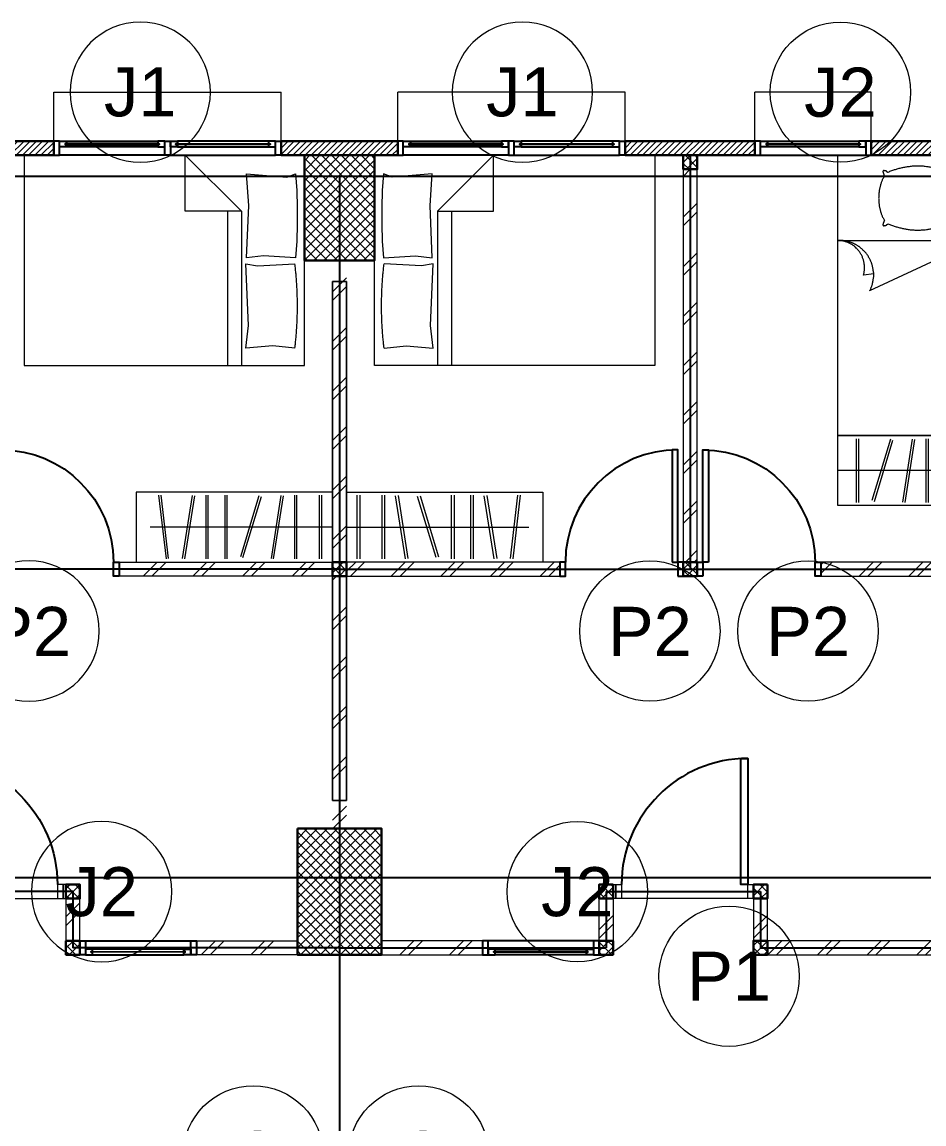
# Model space of a CAD drawing. Header units: millimetres. Extents: x -108 to 357, y -17 to 192.
# Drawn here: x 19.09 to 25.51, y 139.2 to 147.06 of the extents above; entities that cross this region are included whole.
import ezdxf
from ezdxf.enums import TextEntityAlignment as Align

# ---------------------------------------------------------------- set-up
doc = ezdxf.new("R2010")
doc.units = ezdxf.units.MM
for name, color, linetype, lineweight in [('ars', 11, 'Continuous', 0), ('ars @ 1', 11, 'Continuous', 0), ('KACA', 151, 'Continuous', 5), ('KOL', 1, 'Continuous', 30), ('KOLOM', 4, 'Continuous', 9), ('lan', 7, 'Continuous', 15), ('NOT', 7, 'Continuous', 20), ('tem', 5, 'Continuous', 20)]:
    doc.layers.add(name, color=color, linetype=linetype, lineweight=lineweight)
doc.layers.add('as', color=1, linetype='Continuous', plot=False)
doc.layers.add('Kusen', color=30, linetype='Continuous')
doc.styles.add('S', font='simplex', dxfattribs={"width": 0.75})
doc.styles.get("Standard").update_dxf_attribs({"font": 'arial.ttf'})
pattern_1 = [(225, (-504.27873, 382.704584), (0.0220970869, -0.0220970869), [])]
pattern_2 = [(45, (-16.7, 2.05), (-0.1767767, 0.1767767), []), (45, (-16.6375, 2.05), (-0.1767767, 0.1767767), [])]
pattern_3 = [(45, (1560.53095, -401.8532), (-0.176776695, 0.176776695), []), (45, (1560.59345, -401.8532), (-0.176776695, 0.176776695), [])]
pattern_4 = [(45, (1561.08095, -404.5532), (-0.176776695, 0.176776695), []), (45, (1561.14345, -404.5532), (-0.176776695, 0.176776695), [])]

# ---------------------------------------------------------------- blocks, each defined once
blk = doc.blocks.new('T. J1')
at = {"layer": 'Kusen'}
for p, q in [((-0.7188, 0.1), (-0.0688, 0.1)), ((0.7212, 0.1), (0.0712, 0.1)), ((-0.0188, 0), (-0.7688, 0)), ((-0.0688, 0.06), (-0.7188, 0.06)), ((0.0212, 0), (0.7712, 0)), ((0.0712, 0.06), (0.7212, 0.06))]:
    blk.add_line(p, q, dxfattribs=at)
for points in [[(-0.8088, 0), (-0.7688, 0), (-0.7688, 0.1), (-0.8088, 0.1)], [(-0.0188, 0), (0.0212, 0), (0.0212, 0.1), (-0.0188, 0.1)], [(0.8112, 0), (0.7712, 0), (0.7712, 0.1), (0.8112, 0.1)]]:
    blk.add_lwpolyline(points, close=True, dxfattribs=at)
for points in [[(-0.7188, 0.0775), (-0.7188, 0.06), (-0.7688, 0.06), (-0.7688, 0.1), (-0.7188, 0.1), (-0.7188, 0.0825), (-0.7288, 0.0825), (-0.7288, 0.0775), (-0.7188, 0.0775)], [(-0.0688, 0.0775), (-0.0688, 0.06), (-0.0188, 0.06), (-0.0188, 0.1), (-0.0688, 0.1), (-0.0688, 0.0825), (-0.0588, 0.0825), (-0.0588, 0.0775), (-0.0688, 0.0775)], [(0.0712, 0.0775), (0.0712, 0.06), (0.0212, 0.06), (0.0212, 0.1), (0.0712, 0.1), (0.0712, 0.0825), (0.0612, 0.0825), (0.0612, 0.0775), (0.0712, 0.0775)], [(0.7212, 0.0775), (0.7212, 0.06), (0.7712, 0.06), (0.7712, 0.1), (0.7212, 0.1), (0.7212, 0.0825), (0.7312, 0.0825), (0.7312, 0.0775), (0.7212, 0.0775)]]:
    blk.add_lwpolyline(points, dxfattribs=at)
at = {"layer": 'Kusen', "color": 141}
for points in [[(-0.7288, 0.0775), (-0.0588, 0.0775), (-0.0588, 0.0825), (-0.7288, 0.0825)], [(0.7312, 0.0775), (0.0612, 0.0775), (0.0612, 0.0825), (0.7312, 0.0825)]]:
    blk.add_lwpolyline(points, close=True, dxfattribs=at)
blk = doc.blocks.new('T. J2')
at = {"layer": 'KACA', "color": 141}
blk.add_lwpolyline([(-0.3792, 0.0775), (0.2908, 0.0775), (0.2908, 0.0825), (-0.3792, 0.0825)], close=True, dxfattribs=at)
at = {"layer": 'Kusen'}
for p, q in [((-0.3692, 0.1), (0.2808, 0.1)), ((-0.4192, 0), (0.3308, 0)), ((0.2808, 0.06), (-0.3692, 0.06))]:
    blk.add_line(p, q, dxfattribs=at)
for points in [[(-0.4592, 0), (-0.4192, 0), (-0.4192, 0.1), (-0.4592, 0.1)], [(0.3308, 0), (0.3708, 0), (0.3708, 0.1), (0.3308, 0.1)]]:
    blk.add_lwpolyline(points, close=True, dxfattribs=at)
for points in [[(-0.3692, 0.0775), (-0.3692, 0.06), (-0.4192, 0.06), (-0.4192, 0.1), (-0.3692, 0.1), (-0.3692, 0.0825), (-0.3792, 0.0825), (-0.3792, 0.0775), (-0.3692, 0.0775)], [(0.2808, 0.0775), (0.2808, 0.06), (0.3308, 0.06), (0.3308, 0.1), (0.2808, 0.1), (0.2808, 0.0825), (0.2908, 0.0825), (0.2908, 0.0775), (0.2808, 0.0775)]]:
    blk.add_lwpolyline(points, dxfattribs=at)
blk = doc.blocks.new('P.80')
at = {"layer": 'Kusen'}
for points in [[(-69.8094, -74.8368), (-69.7694, -74.8368), (-69.7694, -74.0368), (-69.8094, -74.0368)], [(-70.6094, -74.9368), (-70.5694, -74.9368), (-70.5694, -74.8368), (-70.6094, -74.8368)], [(-69.7694, -74.9368), (-69.7294, -74.9368), (-69.7294, -74.8368), (-69.7694, -74.8368)]]:
    blk.add_lwpolyline(points, close=True, dxfattribs=at)
blk.add_arc((-69.7694, -74.8368), 0.8, 90, 180, dxfattribs=at)
blk = doc.blocks.new('K 10.10')
at = {"layer": 'ars'}
h = blk.add_hatch(dxfattribs=at)
h.set_pattern_fill('_USER', color=256, scale=0.05, angle=45, double=1, pattern_type=0)
h.set_pattern_definition([(45, (0, 0), (-0.035355339, 0.035355339), []), (135, (0, 0), (-0.035355339, -0.035355339), [])])
h.paths.add_polyline_path([(1560.5383, 1380.4069), (1560.6383, 1380.4069), (1560.6383, 1380.5069), (1560.5383, 1380.5069)])
at = {"layer": 'KOL'}
blk.add_lwpolyline([(1560.5383, 1380.4069), (1560.6383, 1380.4069), (1560.6383, 1380.5069), (1560.5383, 1380.5069)], close=True, dxfattribs=at)
blk = doc.blocks.new('P-90')
at = {"layer": 'Kusen'}
blk.add_lwpolyline([(374.6908, -21.5979), (374.7408, -21.5979), (374.7408, -22.4979), (374.6908, -22.4979)], close=True, dxfattribs=at)
at = {"layer": 'Kusen', "lineweight": 9}
for points in [[(373.8008, -22.4979), (373.8408, -22.4979), (373.8408, -22.5979), (373.8008, -22.5979)], [(374.7408, -22.4979), (374.7808, -22.4979), (374.7808, -22.5979), (374.7408, -22.5979)]]:
    blk.add_lwpolyline(points, close=True, dxfattribs=at)
at = {"layer": 'Kusen'}
blk.add_arc((374.7408, -22.4979), 0.9, 90, 180, dxfattribs=at)
blk = doc.blocks.new('BED2')
blk.add_lwpolyline([(-0.4994, 1.9988), (0.4994, 1.9988), (0.4994, 0), (-0.4994, 0)], close=True)
for points in [[(0.4994, 1.9988), (0.4994, 0)], [(-0.1435, 1.8765), (-0.1435, 1.8765), (-0.1435, 1.8765), (-0.1447, 1.8765), (-0.1447, 1.8777), (-0.1447, 1.8789), (-0.1471, 1.8789), (-0.1471, 1.8814), (-0.1495, 1.8814), (-0.1495, 1.8826), (-0.1495, 1.8826), (-0.1495, 1.8838), (-0.1519, 1.8838), (-0.1519, 1.8862), (-0.1556, 1.8862), (-0.1556, 1.8874), (-0.158, 1.8874), (-0.158, 1.8886), (-0.1592, 1.8886), (-0.1592, 1.8886), (-0.1689, 1.8886), (-0.1689, 1.8898), (-0.1701, 1.8898), (-0.1701, 1.891), (-0.1737, 1.891), (-0.1737, 1.8898), (-0.1737, 1.8898), (-0.1737, 1.8886), (-0.1774, 1.8886), (-0.1774, 1.8886), (-0.1774, 1.8886), (-0.1774, 1.8862), (-0.1786, 1.8862), (-0.1786, 1.8789), (-0.1774, 1.8789), (-0.1774, 1.8765), (-0.1774, 1.8765), (-0.1774, 1.8729), (-0.1762, 1.8729), (-0.1762, 1.8705), (-0.1749, 1.8705), (-0.1749, 1.868), (-0.1737, 1.868), (-0.1737, 1.8668), (-0.1737, 1.8668), (-0.1737, 1.8632), (-0.1725, 1.8632), (-0.1725, 1.8608), (-0.1713, 1.8608), (-0.1713, 1.8571), (-0.1713, 1.8571), (-0.1713, 1.8559), (-0.1701, 1.8559), (-0.1701, 1.8547), (-0.1689, 1.8547), (-0.1689, 1.8523), (-0.1677, 1.8523)], [(0.2827, 1.8765), (0.2766, 1.8789), (0.2706, 1.8826), (0.2633, 1.885), (0.2573, 1.8874), (0.2512, 1.8898), (0.2439, 1.8923), (0.2379, 1.8947), (0.2306, 1.8959), (0.2246, 1.8983), (0.2185, 1.9007), (0.2113, 1.9019), (0.2052, 1.9044), (0.1979, 1.9056), (0.1919, 1.9068), (0.1846, 1.9092), (0.1786, 1.9104), (0.1713, 1.9116), (0.1653, 1.9128), (0.158, 1.914), (0.1519, 1.9153), (0.1447, 1.9165), (0.1374, 1.9165), (0.1314, 1.9177), (0.1241, 1.9189), (0.118, 1.9189), (0.1108, 1.9201), (0.1047, 1.9201), (0.0975, 1.9201), (0.0902, 1.9213), (0.0841, 1.9213), (0.0769, 1.9213), (0.0708, 1.9213), (0.0636, 1.9213), (0.0563, 1.9213), (0.0502, 1.9213), (0.043, 1.9201), (0.0369, 1.9201), (0.0297, 1.9201), (0.0224, 1.9189), (0.0163, 1.9189), (0.0091, 1.9177), (0.003, 1.9165), (-0.0042, 1.9165), (-0.0115, 1.9153), (-0.0176, 1.914), (-0.0248, 1.9128), (-0.0309, 1.9116), (-0.0381, 1.9104), (-0.0442, 1.9092), (-0.0515, 1.9068), (-0.0575, 1.9056), (-0.0648, 1.9044), (-0.0708, 1.9019), (-0.0781, 1.9007), (-0.0841, 1.8983), (-0.0902, 1.8959), (-0.0975, 1.8947), (-0.1035, 1.8923), (-0.1108, 1.8898), (-0.1168, 1.8874), (-0.1229, 1.885), (-0.1301, 1.8826), (-0.1362, 1.8789), (-0.1423, 1.8765)], [(0.3081, 1.8523), (0.3081, 1.8523), (0.3081, 1.8547), (0.3093, 1.8547), (0.3093, 1.8559), (0.3105, 1.8559), (0.3105, 1.8571), (0.3117, 1.8571), (0.3117, 1.8608), (0.3117, 1.8608), (0.3117, 1.8632), (0.313, 1.8632), (0.313, 1.8668), (0.3142, 1.8668), (0.3142, 1.868), (0.3142, 1.868), (0.3142, 1.8705), (0.3154, 1.8705), (0.3154, 1.8729), (0.3166, 1.8729), (0.3166, 1.8765), (0.3178, 1.8765), (0.3178, 1.8789), (0.3178, 1.8789), (0.3178, 1.8862), (0.3178, 1.8862), (0.3178, 1.8886), (0.3166, 1.8886), (0.3166, 1.8886), (0.3142, 1.8886), (0.3142, 1.8898), (0.313, 1.8898), (0.313, 1.891), (0.3093, 1.891), (0.3093, 1.8898), (0.3081, 1.8898), (0.3081, 1.8886), (0.2996, 1.8886), (0.2996, 1.8886), (0.2972, 1.8886), (0.2972, 1.8874), (0.296, 1.8874), (0.296, 1.8862), (0.2924, 1.8862), (0.2924, 1.8838), (0.29, 1.8838), (0.29, 1.8826), (0.2887, 1.8826), (0.2887, 1.8814), (0.2863, 1.8814), (0.2863, 1.8789), (0.2851, 1.8789), (0.2851, 1.8777), (0.2839, 1.8777), (0.2839, 1.8765), (0.2839, 1.8765), (0.2839, 1.8765), (0.2827, 1.8765)], [(-0.1677, 1.8523), (-0.1701, 1.8475), (-0.1725, 1.8426), (-0.1749, 1.8378), (-0.1774, 1.8329), (-0.1798, 1.8293), (-0.1822, 1.8245), (-0.1834, 1.8196), (-0.1858, 1.8148), (-0.187, 1.8099), (-0.1895, 1.8051), (-0.1907, 1.799), (-0.1931, 1.7942), (-0.1943, 1.7893), (-0.1955, 1.7845), (-0.1967, 1.7797), (-0.1979, 1.7748), (-0.1992, 1.77), (-0.2004, 1.7651), (-0.2016, 1.7591), (-0.2028, 1.7542), (-0.204, 1.7494), (-0.204, 1.7446), (-0.2052, 1.7397), (-0.2052, 1.7349), (-0.2064, 1.7288), (-0.2064, 1.724), (-0.2076, 1.7191), (-0.2076, 1.7143), (-0.2076, 1.7082), (-0.2076, 1.7034), (-0.2076, 1.6985), (-0.2088, 1.6937), (-0.2076, 1.6877), (-0.2076, 1.6828), (-0.2076, 1.678), (-0.2076, 1.6731), (-0.2076, 1.6683), (-0.2064, 1.6622), (-0.2064, 1.6574), (-0.2052, 1.6525), (-0.2052, 1.6477), (-0.204, 1.6429), (-0.204, 1.6368), (-0.2028, 1.632), (-0.2016, 1.6271), (-0.2004, 1.6223), (-0.1992, 1.6174), (-0.1979, 1.6126), (-0.1967, 1.6065), (-0.1955, 1.6017), (-0.1943, 1.5969), (-0.1931, 1.592), (-0.1907, 1.5872), (-0.1895, 1.5823), (-0.187, 1.5775), (-0.1858, 1.5726), (-0.1834, 1.5678), (-0.1822, 1.563), (-0.1798, 1.5581), (-0.1774, 1.5533), (-0.1749, 1.5484), (-0.1725, 1.5436), (-0.1701, 1.5387), (-0.1677, 1.5339)], [(0.3081, 1.5339), (0.3105, 1.5387), (0.313, 1.5436), (0.3154, 1.5484), (0.3178, 1.5533), (0.3202, 1.5581), (0.3226, 1.563), (0.3238, 1.5678), (0.3263, 1.5726), (0.3275, 1.5775), (0.3299, 1.5823), (0.3311, 1.5872), (0.3335, 1.592), (0.3347, 1.5969), (0.336, 1.6017), (0.3372, 1.6065), (0.3384, 1.6126), (0.3396, 1.6174), (0.3408, 1.6223), (0.342, 1.6271), (0.3432, 1.632), (0.3444, 1.6368), (0.3444, 1.6429), (0.3456, 1.6477), (0.3456, 1.6525), (0.3469, 1.6574), (0.3469, 1.6622), (0.3481, 1.6683), (0.3481, 1.6731), (0.3481, 1.678), (0.3481, 1.6828), (0.3493, 1.6889), (0.3493, 1.6937), (0.3493, 1.6985), (0.3481, 1.7034), (0.3481, 1.7082), (0.3481, 1.7143), (0.3481, 1.7191), (0.3469, 1.724), (0.3469, 1.7288), (0.3456, 1.7349), (0.3456, 1.7397), (0.3444, 1.7446), (0.3444, 1.7494), (0.3432, 1.7542), (0.342, 1.7591), (0.3408, 1.7651), (0.3396, 1.77), (0.3384, 1.7748), (0.3372, 1.7797), (0.336, 1.7845), (0.3347, 1.7893), (0.3335, 1.7942), (0.3311, 1.799), (0.3299, 1.8051), (0.3275, 1.8099), (0.3263, 1.8148), (0.3238, 1.8196), (0.3226, 1.8245), (0.3202, 1.8293), (0.3178, 1.8329), (0.3154, 1.8378), (0.313, 1.8426), (0.3105, 1.8475), (0.3081, 1.8523)], [(-0.1677, 1.5339), (-0.1689, 1.5339), (-0.1689, 1.5327), (-0.1701, 1.5327), (-0.1701, 1.5303), (-0.1713, 1.5303), (-0.1713, 1.5278), (-0.1713, 1.5278), (-0.1713, 1.5254), (-0.1725, 1.5254), (-0.1725, 1.523), (-0.1737, 1.523), (-0.1737, 1.5206), (-0.1737, 1.5206), (-0.1737, 1.5182), (-0.1749, 1.5182), (-0.1749, 1.5169), (-0.1762, 1.5169), (-0.1762, 1.5145), (-0.1774, 1.5145), (-0.1774, 1.5097), (-0.1774, 1.5097), (-0.1774, 1.5073), (-0.1786, 1.5073), (-0.1786, 1.5), (-0.1774, 1.5), (-0.1774, 1.4988), (-0.1774, 1.4988), (-0.1774, 1.4976), (-0.1737, 1.4976), (-0.1737, 1.4964), (-0.1737, 1.4964), (-0.1737, 1.4964), (-0.1701, 1.4964), (-0.1701, 1.4964), (-0.1689, 1.4964), (-0.1689, 1.4976), (-0.1592, 1.4976), (-0.1592, 1.4988), (-0.158, 1.4988), (-0.158, 1.5), (-0.1556, 1.5), (-0.1556, 1.5), (-0.1519, 1.5), (-0.1519, 1.5024), (-0.1495, 1.5024), (-0.1495, 1.5048), (-0.1495, 1.5048), (-0.1495, 1.5061), (-0.1471, 1.5061), (-0.1471, 1.5073), (-0.1447, 1.5073), (-0.1447, 1.5085), (-0.1447, 1.5085), (-0.1435, 1.5085), (-0.1435, 1.5097), (-0.1435, 1.5097)], [(-0.1423, 1.5109), (-0.1362, 1.5085), (-0.1289, 1.5048), (-0.1229, 1.5024), (-0.1168, 1.5), (-0.1108, 1.4976), (-0.1035, 1.4952), (-0.0975, 1.4939), (-0.0902, 1.4915), (-0.0841, 1.4891), (-0.0781, 1.4879), (-0.0708, 1.4855), (-0.0648, 1.4843), (-0.0575, 1.4818), (-0.0515, 1.4806), (-0.0442, 1.4794), (-0.0381, 1.477), (-0.0309, 1.4758), (-0.0248, 1.4746), (-0.0176, 1.4734), (-0.0115, 1.4722), (-0.0042, 1.4722), (0.003, 1.4709), (0.0091, 1.4697), (0.0163, 1.4685), (0.0224, 1.4685), (0.0297, 1.4673), (0.0369, 1.4673), (0.043, 1.4673), (0.0502, 1.4661), (0.0563, 1.4661), (0.0636, 1.4661), (0.0708, 1.4661), (0.0769, 1.4661), (0.0841, 1.4661), (0.0902, 1.4661), (0.0975, 1.4673), (0.1047, 1.4673), (0.1108, 1.4673), (0.118, 1.4685), (0.1241, 1.4685), (0.1314, 1.4697), (0.1386, 1.4709), (0.1447, 1.4722), (0.1519, 1.4722), (0.158, 1.4734), (0.1653, 1.4746), (0.1713, 1.4758), (0.1786, 1.477), (0.1846, 1.4794), (0.1919, 1.4806), (0.1979, 1.4818), (0.2052, 1.4843), (0.2113, 1.4855), (0.2185, 1.4879), (0.2246, 1.4891), (0.2306, 1.4915), (0.2379, 1.4939), (0.2439, 1.4952), (0.2512, 1.4976), (0.2573, 1.5), (0.2633, 1.5024), (0.2706, 1.5061), (0.2766, 1.5085), (0.2827, 1.5109)], [(0.2827, 1.5097), (0.2839, 1.5097)], [(0.2839, 1.5097), (0.2839, 1.5085), (0.2839, 1.5085), (0.2839, 1.5085), (0.2851, 1.5085), (0.2851, 1.5073), (0.2863, 1.5073), (0.2863, 1.5061), (0.2887, 1.5061), (0.2887, 1.5048), (0.29, 1.5048), (0.29, 1.5024), (0.2924, 1.5024), (0.2924, 1.5), (0.296, 1.5), (0.296, 1.5), (0.2972, 1.5), (0.2972, 1.4988), (0.2996, 1.4988), (0.2996, 1.4976), (0.3081, 1.4976), (0.3081, 1.4964), (0.3093, 1.4964), (0.3093, 1.4964), (0.313, 1.4964), (0.313, 1.4964), (0.3142, 1.4964), (0.3142, 1.4976), (0.3166, 1.4976), (0.3166, 1.4988), (0.3178, 1.4988), (0.3178, 1.5), (0.3178, 1.5), (0.3178, 1.5073), (0.3178, 1.5073), (0.3178, 1.5097), (0.3166, 1.5097), (0.3166, 1.5145), (0.3154, 1.5145), (0.3154, 1.5169), (0.3142, 1.5169), (0.3142, 1.5182), (0.3142, 1.5182), (0.3142, 1.5206), (0.313, 1.5206), (0.313, 1.523), (0.3117, 1.523), (0.3117, 1.5254), (0.3117, 1.5254), (0.3117, 1.5278), (0.3105, 1.5278), (0.3105, 1.5303), (0.3093, 1.5303), (0.3093, 1.5327), (0.3081, 1.5327), (0.3081, 1.5339), (0.3081, 1.5339)], [(-0.3154, 1.1441), (-0.3142, 1.1501), (-0.313, 1.155), (-0.3117, 1.161), (-0.3105, 1.1659), (-0.3105, 1.1719), (-0.3093, 1.1768), (-0.3093, 1.1828), (-0.3081, 1.1877), (-0.3081, 1.1937), (-0.3081, 1.1998), (-0.3081, 1.2046), (-0.3093, 1.2107), (-0.3093, 1.2155), (-0.3105, 1.2215), (-0.3105, 1.2264), (-0.3117, 1.2324), (-0.313, 1.2373), (-0.3142, 1.2433), (-0.3154, 1.2482), (-0.3166, 1.253), (-0.319, 1.2591), (-0.3202, 1.2639), (-0.3226, 1.2688), (-0.3238, 1.2748), (-0.3263, 1.2797), (-0.3287, 1.2845), (-0.3311, 1.2893), (-0.3347, 1.2942), (-0.3372, 1.299), (-0.3396, 1.3039), (-0.3432, 1.3087), (-0.3469, 1.3136), (-0.3505, 1.3172), (-0.3541, 1.322), (-0.3577, 1.3257), (-0.3614, 1.3305), (-0.365, 1.3341), (-0.3686, 1.3378), (-0.3735, 1.3426), (-0.3771, 1.3462), (-0.3808, 1.3499), (-0.3856, 1.3523), (-0.3904, 1.3559), (-0.3953, 1.3596), (-0.3989, 1.362), (-0.4038, 1.3644), (-0.4086, 1.368), (-0.4134, 1.3705), (-0.4183, 1.3729), (-0.4231, 1.3753), (-0.4292, 1.3777), (-0.434, 1.3789), (-0.4389, 1.3814), (-0.4437, 1.3826), (-0.4498, 1.385), (-0.4546, 1.3862), (-0.4607, 1.3874), (-0.4655, 1.3886), (-0.4715, 1.3898), (-0.4764, 1.3898), (-0.4824, 1.391), (-0.4873, 1.391), (-0.4933, 1.3923), (-0.4994, 1.3923)], [(-0.2718, 1.0315), (-0.2706, 1.0351), (-0.2682, 1.0387), (-0.2669, 1.0424), (-0.2645, 1.046), (-0.2633, 1.0496), (-0.2621, 1.0533), (-0.2609, 1.0581), (-0.2585, 1.0617), (-0.2573, 1.0654), (-0.2561, 1.069), (-0.2548, 1.0726), (-0.2536, 1.0763), (-0.2524, 1.0811), (-0.2512, 1.0847), (-0.2512, 1.0884), (-0.25, 1.092), (-0.2488, 1.0956), (-0.2488, 1.1005), (-0.2476, 1.1041), (-0.2464, 1.1077), (-0.2464, 1.1114), (-0.2464, 1.1162), (-0.2452, 1.1199), (-0.2452, 1.1235), (-0.2452, 1.1283), (-0.2439, 1.132), (-0.2439, 1.1356), (-0.2439, 1.1392), (-0.2439, 1.1441), (-0.2439, 1.1477), (-0.2439, 1.1513), (-0.2439, 1.1562), (-0.2439, 1.1598), (-0.2452, 1.1634), (-0.2452, 1.1671), (-0.2452, 1.1719), (-0.2464, 1.1755), (-0.2464, 1.1792), (-0.2464, 1.1828), (-0.2476, 1.1877), (-0.2488, 1.1913), (-0.2488, 1.1949), (-0.25, 1.1985), (-0.2512, 1.2034), (-0.2512, 1.207), (-0.2524, 1.2107), (-0.2536, 1.2143), (-0.2548, 1.2179), (-0.2561, 1.2228), (-0.2573, 1.2264), (-0.2585, 1.23), (-0.2597, 1.2337), (-0.2621, 1.2373), (-0.2633, 1.2409), (-0.2645, 1.2446), (-0.2657, 1.2482), (-0.2682, 1.2518), (-0.2694, 1.2554), (-0.2718, 1.2591), (-0.273, 1.2627), (-0.2754, 1.2663), (-0.2778, 1.27), (-0.2803, 1.2736), (-0.2815, 1.2772), (-0.2839, 1.2809), (-0.2863, 1.2845), (-0.2887, 1.2869), (-0.2912, 1.2906), (-0.2936, 1.2942), (-0.296, 1.2966), (-0.2984, 1.3002), (-0.3008, 1.3039), (-0.3033, 1.3063), (-0.3057, 1.3099), (-0.3093, 1.3123), (-0.3117, 1.316), (-0.3142, 1.3184), (-0.3178, 1.3208), (-0.3202, 1.3245), (-0.3226, 1.3269), (-0.3263, 1.3293), (-0.3287, 1.3317), (-0.3323, 1.3354), (-0.3347, 1.3378), (-0.3384, 1.3402), (-0.342, 1.3426), (-0.3444, 1.345), (-0.3481, 1.3475), (-0.3517, 1.3487), (-0.3541, 1.3511), (-0.3577, 1.3535), (-0.3614, 1.3559), (-0.365, 1.3584), (-0.3686, 1.3596), (-0.3711, 1.362), (-0.3747, 1.3632), (-0.3783, 1.3656), (-0.382, 1.3668), (-0.3856, 1.3692), (-0.3892, 1.3705), (-0.3929, 1.3717), (-0.3965, 1.3741), (-0.4001, 1.3753), (-0.4038, 1.3765), (-0.4074, 1.3777), (-0.411, 1.3789), (-0.4159, 1.3801), (-0.4195, 1.3814), (-0.4231, 1.3826), (-0.4268, 1.3838), (-0.4304, 1.385), (-0.4352, 1.3862), (-0.4389, 1.3862), (-0.4425, 1.3874), (-0.4461, 1.3886), (-0.451, 1.3886), (-0.4546, 1.3898), (-0.4582, 1.3898), (-0.4619, 1.391), (-0.4667, 1.391), (-0.4703, 1.391), (-0.474, 1.3923), (-0.4788, 1.3923), (-0.4824, 1.3923), (-0.4873, 1.3923), (-0.4909, 1.3923), (-0.4946, 1.3923), (-0.4994, 1.3923)], [(-0.4994, 1.391), (0.4994, 1.391)], [(0.4994, 1.391), (-0.273, 1.0315)], [(-0.2439, 1.1538), (-0.3166, 1.1441)], [(-0.4994, 0), (0.4994, 0)], [(0.4994, -0.4988), (-0.4994, -0.4988), (-0.4994, 0), (0.4994, 0), (0.4994, -0.4988)], [(-0.3686, -0.0218), (-0.3686, -0.477)], [(-0.3505, -0.477), (-0.3505, -0.0218)], [(-0.1241, -0.0254), (-0.2561, -0.4613)], [(-0.2391, -0.4685), (-0.1071, -0.0315)], [(0.0309, -0.0242), (-0.0381, -0.4746)], [(-0.02, -0.477), (0.0502, -0.0266)], [(0.1289, -0.0218), (0.1289, -0.477)], [(0.1471, -0.477), (0.1471, -0.0218)], [(0.3057, -0.0218), (0.3057, -0.477)], [(0.3238, -0.477), (0.3238, -0.0218)], [(0.4001, -0.2494), (-0.4994, -0.2494)]]:
    blk.add_lwpolyline(points)
blk = doc.blocks.new('BED1')
at = {"color": 0, "linetype": 'Continuous'}
for points in [[(1.9976, 0), (1.9976, 1.4976), (0, 1.4976), (0, 0), (1.9976, 0)], [(1.5484, 1.0993), (1.1489, 1.0993), (1.1489, 1.4976), (1.5484, 1.0993)], [(1.9346, 1.3656), (1.9443, 1.2458), (1.9467, 1.1259), (1.9467, 1.0061), (1.9443, 0.8862), (1.9346, 0.7663), (1.707, 0.7809), (1.586, 0.7663), (1.6017, 1.1404), (1.586, 1.3656), (1.8717, 1.3426), (1.9346, 1.3656)], [(1.4492, 1.0993), (1.4492, 0)], [(1.5484, 1.0993), (1.5484, 0)], [(1.9298, 0.1235), (1.7724, 0.138), (1.5799, 0.1235), (1.5981, 0.2833), (1.5799, 0.7228), (1.6634, 0.7094), (1.9298, 0.7228)], [(1.9298, 0.1235), (1.931, 0.1332), (1.9322, 0.1429), (1.9334, 0.1513), (1.9346, 0.161), (1.9346, 0.1707), (1.9358, 0.1804), (1.937, 0.1889), (1.9383, 0.1985), (1.9383, 0.2082), (1.9395, 0.2179), (1.9407, 0.2264), (1.9407, 0.2361), (1.9419, 0.2458), (1.9419, 0.2542), (1.9431, 0.2639), (1.9431, 0.2736), (1.9443, 0.2833), (1.9443, 0.2918), (1.9455, 0.3015), (1.9455, 0.3111), (1.9455, 0.3208), (1.9467, 0.3293), (1.9467, 0.339), (1.9467, 0.3487), (1.9467, 0.3584), (1.9479, 0.3668), (1.9479, 0.3765), (1.9479, 0.3862), (1.9479, 0.3959), (1.9479, 0.4044), (1.9479, 0.414), (1.9479, 0.4237), (1.9479, 0.4334), (1.9479, 0.4419), (1.9479, 0.4516), (1.9479, 0.4613), (1.9479, 0.4709), (1.9479, 0.4794), (1.9467, 0.4891), (1.9467, 0.4988), (1.9467, 0.5085), (1.9467, 0.5169), (1.9455, 0.5266), (1.9455, 0.5363), (1.9455, 0.546), (1.9443, 0.5545), (1.9443, 0.5642), (1.9431, 0.5738), (1.9431, 0.5835), (1.9419, 0.592), (1.9419, 0.6017), (1.9407, 0.6114), (1.9407, 0.6199), (1.9395, 0.6295), (1.9383, 0.6392), (1.9383, 0.6489), (1.937, 0.6574), (1.9358, 0.6671), (1.9346, 0.6768), (1.9346, 0.6864), (1.9334, 0.6949), (1.9322, 0.7046), (1.931, 0.7143), (1.9298, 0.7228)]]:
    blk.add_lwpolyline(points, dxfattribs=at)
blk = doc.blocks.new('LEMARI1')
for points in [[(0.6998, 0.4988), (-0.6998, 0.4988)], [(-0.6998, 0), (0.6998, 0), (0.6998, 0.4988), (-0.6998, 0.4988), (-0.6998, 0)], [(-0.5387, 0.4758), (-0.4855, 0.023)], [(-0.4685, 0.0254), (-0.5206, 0.477)], [(-0.3002, 0.4746), (-0.3705, 0.0242)], [(-0.2034, 0.477), (-0.2034, 0.0218)], [(-0.1852, 0.0218), (-0.1852, 0.477)], [(-0.0678, 0.477), (-0.0678, 0.0218)], [(-0.0496, 0.0218), (-0.0496, 0.477)], [(0.1755, 0.4722), (0.0436, 0.0363)], [(0.3317, 0.4746), (0.2627, 0.0242)], [(0.4286, 0.477), (0.4286, 0.0218)], [(0.4467, 0.0218), (0.4467, 0.477)], [(0.6053, 0.477), (0.6053, 0.0218)], [(0.6235, 0.0218), (0.6235, 0.477)], [(-0.3523, 0.0218), (-0.2821, 0.4709)], [(0.0605, 0.0315), (0.1937, 0.4673)], [(0.2797, 0.0218), (0.3499, 0.4709)], [(0.6998, 0.2494), (-0.5993, 0.2494)]]:
    blk.add_lwpolyline(points)
blk = doc.blocks.new('typikal-1')
at = {"layer": 'as'}
for p, q in [((2.5, 5.15), (2.5, 2.2)), ((0, 2.2), (6.2, 2.2)), ((1.9, -0.1), (1.9, -0.5)), ((1.9, -0.1), (3, -0.1)), ((3, -0.1), (3, -0.5)), ((0, -0.5), (1.9, -0.5)), ((3, -0.5), (6.2, -0.5))]:
    blk.add_line(p, q, dxfattribs=at)
at = {"layer": 'KOL'}
for points in [[(2.035, 5.15), (2.96, 5.15), (2.96, 5.25), (2.035, 5.25)], [(3.79, 5.15), (4.65, 5.15), (4.65, 5.25), (3.79, 5.25)]]:
    blk.add_lwpolyline(points, close=True, dxfattribs=at)
at = {"layer": 'lan'}
blk.add_line((2.91, -0.15), (2.01, -0.15), dxfattribs=at)
at = {"layer": 'tem'}
for points in [[(2.45, 2.25), (2.55, 2.25), (2.55, 5.05), (2.45, 5.05)], [(0.05, 2.25), (-0.05, 2.25), (-0.05, 4.25), (0.05, 4.25)], [(1.57, 2.25), (0.05, 2.25), (0.05, 2.15), (1.57, 2.15)], [(4.55, 2.25), (3.43, 2.25), (3.43, 2.15), (4.55, 2.15)], [(-0.05, 2.15), (0.05, 2.15), (0.05, 0.55), (-0.05, 0.55)], [(0.05, 2.15), (-0.05, 2.15), (-0.05, 0.55), (0.05, 0.55)], [(1.97, -0.15), (1.95, -0.15), (1.95, -0.05), (1.97, -0.05)], [(1.95, -0.45), (1.85, -0.45), (1.85, -0.15), (1.95, -0.15)], [(2.95, -0.45), (3.05, -0.45), (3.05, -0.15), (2.95, -0.15)], [(1.02, -0.45), (0.3, -0.45), (0.3, -0.55), (1.02, -0.55)], [(3.05, -0.55), (4.35, -0.55), (4.35, -0.45), (3.05, -0.45)]]:
    blk.add_lwpolyline(points, close=True, dxfattribs=at)
at = {"layer": 'ars', "xscale": -1}
for name, p in [('BED1', (2.2476, 3.6524)), ('LEMARI1', (0.7498, 2.25))]:
    blk.add_blockref(name, p, dxfattribs=at)
at = {"layer": 'ars'}
blk.add_blockref('BED2', (4.0506, 3.1512), dxfattribs=at)
at = {"layer": 'KOLOM', "extrusion": (0, 0, -1), "xscale": -1, "zscale": -1, "rotation": 180}
for p in [(-1563.0883, 1385.5569), (-1560.5883, 1382.6569), (-1563.0883, 1382.6569), (-1562.4883, 1380.3569), (-1563.5883, 1380.3569), (-1562.4883, 1379.9569), (-1563.5883, 1379.9569)]:
    blk.add_blockref('K 10.10', p, dxfattribs=at)
at = {"layer": 'KOLOM', "extrusion": (0, 0, -1), "zscale": -1, "rotation": 180}
blk.add_blockref('K 10.10', (1560.5883, 1382.6569), dxfattribs=at)
at = {"layer": 'Kusen'}
for name, p in [('T. J1', (1.2238, 5.15)), ('T. J2', (3.4192, 5.15)), ('P.80', (72.1794, 77.0868)), ('P-90', (-371.8308, 22.4479))]:
    blk.add_blockref(name, p, dxfattribs=at)
at = {"layer": 'Kusen', "xscale": -1}
blk.add_blockref('P.80', (-67.1794, 77.0868), dxfattribs=at)
at = {"layer": 'Kusen', "rotation": 180}
blk.add_blockref('T. J2', (1.3908, -0.45), dxfattribs=at)
blk = doc.blocks.new("k3'")
at = {"layer": 'ars'}
h = blk.add_hatch(dxfattribs=at)
h.set_pattern_fill('_USER', color=256, scale=0.05, angle=45, double=1, pattern_type=0)
h.set_pattern_definition([(45, (0, -4.975), (-0.03535534, 0.03535534), []), (135, (0, -4.975), (-0.03535534, -0.03535534), [])])
h.paths.add_polyline_path([(-0.25, -0.375), (0.25, -0.375), (0.25, 0.375), (-0.25, 0.375)])
at = {"layer": 'KOL'}
blk.add_lwpolyline([(-0.25, -0.375), (0.25, -0.375), (0.25, 0.375), (-0.25, 0.375)], close=True, dxfattribs=at)
blk = doc.blocks.new("k1'")
at = {"layer": 'ars'}
h = blk.add_hatch(dxfattribs=at)
h.set_pattern_fill('_USER', color=256, scale=0.05, angle=45, double=1, pattern_type=0)
h.set_pattern_definition([(45, (0, -5), (-0.03535534, 0.03535534), []), (135, (0, -5), (-0.03535534, -0.03535534), [])])
h.paths.add_polyline_path([(-0.3, -0.45), (0.3, -0.45), (0.3, 0.45), (-0.3, 0.45)])
at = {"layer": 'KOL'}
blk.add_lwpolyline([(-0.3, -0.45), (0.3, -0.45), (0.3, 0.45), (-0.3, 0.45)], close=True, dxfattribs=at)
blk = doc.blocks.new('A-4')
at = {"layer": 'ars'}
h = blk.add_hatch(dxfattribs=at)
h.set_pattern_fill('ANSI31', color=256, scale=0.25, angle=180, style=0)
h.set_pattern_definition([(225, (-504.27873, 382.704584), (0.0220970869, -0.0220970869), [])])
h.paths.add_polyline_path([(-14.435, 56.4), (-15.36, 56.4), (-15.36, 56.5), (-14.435, 56.5)])
h = blk.add_hatch(dxfattribs=at)
h.set_pattern_fill('ANSI31', color=256, scale=0.25, angle=180, style=0)
h.set_pattern_definition([(225, (-501.73373, 382.704584), (0.0220970869, -0.0220970869), [])])
h.paths.add_polyline_path([(-11.985, 56.4), (-12.815, 56.4), (-12.815, 56.5), (-11.985, 56.5)])
h = blk.add_hatch(dxfattribs=at)
h.set_pattern_fill('ANSI31', color=256, scale=0.25, angle=180, style=0)
h.set_pattern_definition(pattern_1)
h.paths.add_polyline_path([(-10.365, 56.4), (-9.44, 56.4), (-9.44, 56.5), (-10.365, 56.5)])
h = blk.add_hatch(dxfattribs=at)
h.set_pattern_fill('ANSI31', color=256, scale=0.25, angle=180, style=0)
h.set_pattern_definition(pattern_1)
h.paths.add_polyline_path([(-8.61, 56.4), (-7.75, 56.4), (-7.75, 56.5), (-8.61, 56.5)])
h = blk.add_hatch(dxfattribs=at)
h.set_pattern_fill('TEMBOK', color=256, scale=0.25)
h.set_pattern_definition([(45, (-16.1, -0.65), (-0.1767767, 0.1767767), []), (45, (-16.0375, -0.65), (-0.1767767, 0.1767767), [])])
h.paths.add_polyline_path([(-9.85, 53.5), (-9.95, 53.5), (-9.95, 56.3), (-9.85, 56.3)])
h = blk.add_hatch(dxfattribs=at)
h.set_pattern_fill('TEMBOK', color=256, scale=0.25)
h.set_pattern_definition([(45, (-12.4, -1.7), (-0.1767767, 0.1767767), []), (45, (-12.3375, -1.7), (-0.1767767, 0.1767767), [])])
h.paths.add_polyline_path([(-12.35, 53.5), (-12.45, 53.5), (-12.45, 55.65), (-12.35, 55.65)])
h = blk.add_hatch(dxfattribs=at)
h.set_pattern_fill('TEMBOK', color=256, scale=0.25)
h.set_pattern_definition([(45, (-12.4, 0.55), (-0.1767767, 0.1767767), []), (45, (-12.3375, 0.55), (-0.1767767, 0.1767767), [])])
h.paths.add_polyline_path([(-12.35, 52.3), (-12.45, 52.3), (-12.45, 53.4), (-12.35, 53.4)])
h = blk.add_hatch(dxfattribs=at)
h.set_pattern_fill('TEMBOK', color=256, scale=0.25)
h.set_pattern_definition([(45, (-12.4, 1.25), (-0.1767767, 0.1767767), []), (45, (-12.3375, 1.25), (-0.1767767, 0.1767767), [])])
h.paths.add_polyline_path([(-12.35, 51.6), (-12.45, 51.6), (-12.45, 52.2), (-12.35, 52.2)])
h = blk.add_hatch(dxfattribs=at)
h.set_pattern_fill('TEMBOK', color=256, scale=0.25)
h.set_pattern_definition(pattern_2)
h.paths.add_polyline_path([(-14.35, 50.8), (-14.25, 50.8), (-14.25, 51.1), (-14.35, 51.1)])
h = blk.add_hatch(dxfattribs=at)
h.set_pattern_fill('TEMBOK', color=256, scale=0.25)
h.set_pattern_definition(pattern_2)
h.paths.add_polyline_path([(-10.45, 50.8), (-10.55, 50.8), (-10.55, 51.1), (-10.45, 51.1)])
h = blk.add_hatch(dxfattribs=at)
h.set_pattern_fill('TEMBOK', color=256, scale=0.25)
h.set_pattern_definition([(45, (-15.6, 2.05), (-0.1767767, 0.1767767), []), (45, (-15.5375, 2.05), (-0.1767767, 0.1767767), [])])
h.paths.add_polyline_path([(-9.35, 50.8), (-9.45, 50.8), (-9.45, 51.1), (-9.35, 51.1)])
at = {"layer": 'ars @ 1'}
h = blk.add_hatch(dxfattribs=at)
h.set_pattern_fill('TEMBOK', color=256, scale=0.25)
h.set_pattern_definition(pattern_4)
h.paths.add_polyline_path([(-12.45, 53.4), (-12.45, 53.5), (-13.97, 53.5), (-13.97, 53.4)])
h = blk.add_hatch(dxfattribs=at)
h.set_pattern_fill('TEMBOK', color=256, scale=0.25)
h.set_pattern_definition(pattern_4)
h.paths.add_polyline_path([(-12.35, 53.4), (-12.35, 53.5), (-10.83, 53.5), (-10.83, 53.4)])
h = blk.add_hatch(dxfattribs=at)
h.set_pattern_fill('TEMBOK', color=256, scale=0.25)
h.set_pattern_definition([(45, (1564.06095, -404.5532), (-0.176776695, 0.176776695), []), (45, (1564.12345, -404.5532), (-0.176776695, 0.176776695), [])])
h.paths.add_polyline_path([(-8.97, 53.4), (-8.97, 53.5), (-7.85, 53.5), (-7.85, 53.4)])
h = blk.add_hatch(dxfattribs=at)
h.set_pattern_fill('TEMBOK', color=256, scale=0.25)
h.set_pattern_definition(pattern_3)
h.paths.add_polyline_path([(-12.7, 50.7), (-12.7, 50.8), (-13.42, 50.8), (-13.42, 50.7)])
h = blk.add_hatch(dxfattribs=at)
h.set_pattern_fill('TEMBOK', color=256, scale=0.25)
h.set_pattern_definition(pattern_3)
h.paths.add_polyline_path([(-12.1, 50.7), (-12.1, 50.8), (-11.38, 50.8), (-11.38, 50.7)])
h = blk.add_hatch(dxfattribs=at)
h.set_pattern_fill('TEMBOK', color=256, scale=0.25)
h.set_pattern_definition([(45, (1563.86095, -401.8532), (-0.176776695, 0.176776695), []), (45, (1563.92345, -401.8532), (-0.176776695, 0.176776695), [])])
h.paths.add_polyline_path([(-9.35, 50.7), (-9.35, 50.8), (-8.05, 50.8), (-8.05, 50.7)])
at = {"layer": 'as'}
for p, q in [((-37.2, 56.25), (37.2, 56.25)), ((-12.4, 56.25), (-12.4, 43.15)), ((-37.2, 51.25), (37.2, 51.25))]:
    blk.add_line(p, q, dxfattribs=at)
at = {"layer": 'KOL'}
for points in [[(-12.815, 56.4), (-11.985, 56.4), (-11.985, 56.5), (-12.815, 56.5)], [(-10.365, 56.4), (-9.44, 56.4), (-9.44, 56.5), (-10.365, 56.5)]]:
    blk.add_lwpolyline(points, close=True, dxfattribs=at)
at = {"layer": 'lan'}
for p, q in [((-14.435, 56.5), (-14.435, 56.85)), ((-14.435, 56.85), (-12.815, 56.85)), ((-12.815, 56.5), (-12.815, 56.85)), ((-10.365, 56.85), (-11.985, 56.85)), ((-11.985, 56.5), (-11.985, 56.85)), ((-10.365, 56.5), (-10.365, 56.85)), ((-8.61, 56.85), (-9.44, 56.85)), ((-9.44, 56.5), (-9.44, 56.85)), ((-8.61, 56.5), (-8.61, 56.85))]:
    blk.add_line(p, q, dxfattribs=at)
at = {"layer": 'KOL', "xscale": -1, "rotation": 180}
for name, p in [("k3'", (-12.4, 56.025)), ("k1'", (-12.4, 51.15))]:
    blk.add_blockref(name, p, dxfattribs=at)
at = {"layer": 'lan', "xscale": -1}
blk.add_blockref('typikal-1', (-12.4, 51.25), dxfattribs=at)
at = {"layer": 'lan'}
blk.add_blockref('typikal-1', (-12.4, 51.25), dxfattribs=at)
blk = doc.blocks.new('NAV')
blk.add_circle((0, -0.4), 0.4)
at = {"style": 'S', "width": 0.75, "flags": 4}
blk.add_attdef('AV', text='', height=0.3, dxfattribs=at).set_placement((0, -0.4), align=Align.MIDDLE)

msp = doc.modelspace()

# ---------------------------------------------------------------- block references
msp.add_blockref('A-4', (33.74738, 89.70808))
at = {"layer": 'NOT'}
ref = msp.add_blockref('NAV', (19.92755, 146.05808), dxfattribs=dict(at, xscale=-1.25, yscale=1.25, zscale=1.25, rotation=180))
ref.add_attrib('AV', 'J1', dxfattribs={"layer": '0', "height": 0.35, "flags": 4}).set_placement((19.92755, 146.55808), align=Align.MIDDLE)
ref = msp.add_blockref('NAV', (22.65134, 146.05808), dxfattribs=dict(at, xscale=-1.25, yscale=1.25, zscale=1.25, rotation=180))
ref.add_attrib('AV', 'J1', dxfattribs={"layer": '0', "height": 0.35, "flags": 4}).set_placement((22.65134, 146.55808), align=Align.MIDDLE)
ref = msp.add_blockref('NAV', (24.91709, 146.05815), dxfattribs=dict(at, xscale=1.250000000000002, yscale=1.25, zscale=1.25, rotation=180.0011380705246))
ref.add_attrib('AV', 'J2', dxfattribs={"layer": '0', "height": 0.35, "rotation": 0.001138, "flags": 4}).set_placement((24.91708, 146.55815), align=Align.MIDDLE)
ref = msp.add_blockref('NAV', (19.13562, 142.21635), dxfattribs=dict(at, xscale=-1.25, yscale=1.25, zscale=1.25, rotation=180))
ref.add_attrib('AV', 'P2', dxfattribs={"layer": '0', "height": 0.35, "flags": 4}).set_placement((19.13562, 142.71635), align=Align.MIDDLE)
ref = msp.add_blockref('NAV', (23.5591, 142.21639), dxfattribs=dict(at, xscale=1.250000000000002, yscale=1.25, zscale=1.25, rotation=180.0011380705246))
ref.add_attrib('AV', 'P2', dxfattribs={"layer": '0', "height": 0.35, "rotation": 0.001138, "flags": 4}).set_placement((23.55909, 142.71639), align=Align.MIDDLE)
ref = msp.add_blockref('NAV', (24.68655, 142.21641), dxfattribs=dict(at, xscale=1.250000000000002, yscale=1.25, zscale=1.25, rotation=180.0011380705246))
ref.add_attrib('AV', 'P2', dxfattribs={"layer": '0', "height": 0.35, "rotation": 0.001138, "flags": 4}).set_placement((24.68654, 142.71641), align=Align.MIDDLE)
ref = msp.add_blockref('NAV', (19.65255, 140.35808), dxfattribs=dict(at, xscale=-1.25, yscale=1.25, zscale=1.25, rotation=180))
ref.add_attrib('AV', 'J2', dxfattribs={"layer": '0', "height": 0.35, "flags": 4}).set_placement((19.65255, 140.85808), align=Align.MIDDLE)
ref = msp.add_blockref('NAV', (23.04221, 140.35811), dxfattribs=dict(at, xscale=1.250000000000002, yscale=1.25, zscale=1.25, rotation=180.0011380705246))
ref.add_attrib('AV', 'J2', dxfattribs={"layer": '0', "height": 0.35, "rotation": 0.001138, "flags": 4}).set_placement((23.0422, 140.85811), align=Align.MIDDLE)
ref = msp.add_blockref('NAV', (24.12385, 139.75497), dxfattribs=dict(at, xscale=1.250000000000002, yscale=1.25, zscale=1.25, rotation=180.0011380705246))
ref.add_attrib('AV', 'P1', dxfattribs={"layer": '0', "height": 0.35, "rotation": 0.001138, "flags": 4}).set_placement((24.12384, 140.25497), align=Align.MIDDLE)
ref = msp.add_blockref('NAV', (20.73274, 139.47391), dxfattribs=dict(at, xscale=1.25, yscale=1.25, zscale=1.25))
ref.add_attrib('AV', 'PS1', dxfattribs={"layer": '0', "height": 0.35, "rotation": 360, "flags": 4}).set_placement((20.73274, 138.97391), align=Align.MIDDLE)
ref = msp.add_blockref('NAV', (21.91165, 139.47391), dxfattribs=dict(at, xscale=1.25, yscale=1.25, zscale=1.25))
ref.add_attrib('AV', 'PS1', dxfattribs={"layer": '0', "height": 0.35, "rotation": 360, "flags": 4}).set_placement((21.91165, 138.97391), align=Align.MIDDLE)

doc.saveas('drawing.dxf')
